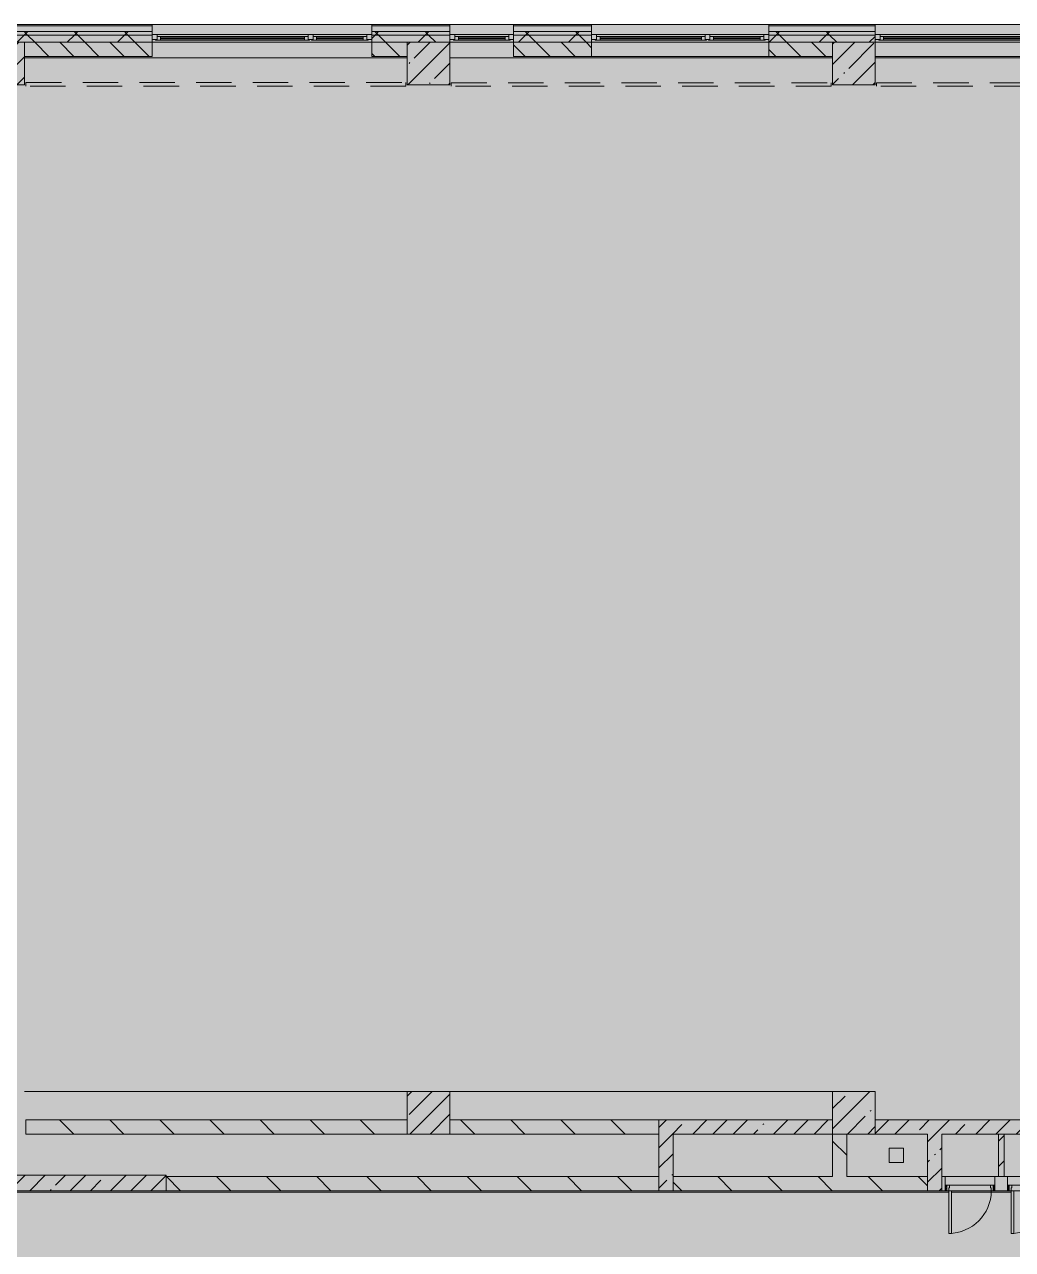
# Model space of a CAD drawing. Header units: millimetres. Extents: x 35524 to 235479, y -8553 to 29000.
# Drawn here: x 151229 to 165167, y 10072 to 27350 of the extents above; entities that cross this region are included whole.
import ezdxf

# ---------------------------------------------------------------- set-up
doc = ezdxf.new("R2010")
doc.units = ezdxf.units.MM
doc.linetypes.add('200_ШТРИХ__ш1_п0_6_', pattern=[800, 500, -300])
doc.layers.add('A-DETL-GENF-3', color=7, linetype='Continuous', lineweight=9, true_color=0xc0c0c0, transparency=0.4)
for name, color, linetype, lineweight in [('A-DETL-MBND-1', 7, '200_ШТРИХ__ш1_п0_6_', 9), ('A-WALL-6', 7, 'Continuous', 5), ('I-WALL-24', 7, 'Continuous', 5), ('S-COLS-1', 7, 'Continuous', 5)]:
    doc.layers.add(name, color=color, linetype=linetype, lineweight=lineweight)
for name, color, linetype, lineweight, true_color in [('A-DOOR-2', 7, 'Continuous', 5, 0xaaaaaa), ('A-DOOR-3', 7, 'Continuous', 5, 0xe2e2e2), ('A-DOOR-4', 7, 'Continuous', 5, 0xb7b7b7), ('A-DOOR-FRAM-2', 7, 'Continuous', 5, 0xe2e2e2), ('A-DOOR-FRAM-3', 7, 'Continuous', 5, 0xaaaaaa), ('A-DOOR-FRAM-4', 7, 'Continuous', 5, 0xb7b7b7), ('A-FLOR-1', 7, 'Continuous', 5, 0xb7b7b7), ('A-GLAZ-3', 7, 'Continuous', 5, 0x737373), ('A-WALL-7', 7, 'Continuous', 5, 0x737373), ('A-WALL-8', 7, 'Continuous', 9, 0x737373), ('I-WALL-23', 7, 'Continuous', 5, 0x737373), ('S-COLS-2', 7, 'Continuous', 5, 0x737373)]:
    doc.layers.add(name, color=color, linetype=linetype, lineweight=lineweight, true_color=true_color)
pattern_1 = [(45, (108468.84, 0), (-353.5534, 353.5534), []), (135, (108468.84, 0), (-353.5534, -353.5534), [])]
pattern_2 = [(45, (108468.84, 0), (-285.1231, 285.1231), []), (45, (108753.96, 0), (-285.1231, 285.1231), [504.031, -100.806, 16.764, -84.042])]
pattern_3 = [(135, (108468.84, 0), (-353.5534, -353.5534), [])]
pattern_4 = [(135, (1951.41, 164.685), (-14.14214, -14.14214), []), (225, (1951.41, 164.685), (14.14214, -14.14214), [])]
pattern_5 = [(45, (-171.384, 164.685), (-14.1421, 14.1421), []), (135, (-171.384, 164.685), (-14.1421, -14.1421), [])]

# ---------------------------------------------------------------- blocks, each defined once
blk = doc.blocks.new('BSC_Колонна _Прямоугольная - 600х600-23205375-3_4_2_птичка')
at = {"layer": 'S-COLS-1'}
h = blk.add_hatch(dxfattribs=at)
h.set_pattern_fill('FP_106', color=256, style=0, pattern_type=2)
h.set_pattern_definition([(45, (-54460, -12000), (-285.123, 285.123), []), (45, (-54174.88, -12000), (-285.123, 285.123), [504.031, -100.806, 16.764, -84.042])])
h.paths.add_polyline_path([(-300, -300), (300, -300), (300, 300), (-300, 300)])
at = {"layer": 'S-COLS-2'}
for p, q in [((300, 300), (-300, 300)), ((-300, 300), (-300, -300)), ((300, -300), (300, 300)), ((-300, -300), (300, -300))]:
    blk.add_line(p, q, dxfattribs=at)
blk = doc.blocks.new('BSC_Колонна _Прямоугольная - 600х600-V124-3_4_2_птичка')
at = {"layer": 'S-COLS-1'}
h = blk.add_hatch(dxfattribs=at)
h.set_pattern_fill('FP_107', color=256, style=0, pattern_type=2)
h.set_pattern_definition([(45, (-42460, -26800), (-285.123, 285.123), []), (45, (-42174.88, -26800), (-285.123, 285.123), [504.031, -100.806, 16.764, -84.042])])
h.paths.add_polyline_path([(-300, -300), (300, -300), (300, 300), (-300, 300)])
at = {"layer": 'S-COLS-2'}
for p, q in [((300, 300), (-300, 300)), ((-300, 300), (-300, -300)), ((300, -300), (300, 300)), ((-300, -300), (300, -300))]:
    blk.add_line(p, q, dxfattribs=at)
blk = doc.blocks.new('120_Окно_СКБ_2Ст - 120_Окно_СКБ_2Ст 3100х2500 _мал_створка слева_ 2-19089248-3_4_2_птичка')
at = {"layer": 'A-GLAZ-3'}
for p, q in [((-1550, -75), (-1550, -5)), ((-1550, -5), (-1480, -5)), ((1550, -5), (-1550, -5)), ((-1480, -75), (-1550, -75)), ((-1550, -75), (-1500, -75)), ((-1480, -75), (-1500, -75)), ((-1500, -75), (-1500, -85)), ((-1500, -85), (670, -85)), ((670, -85), (-1500, -85)), ((-1480, -5), (-1480, -75)), ((650, -35), (-1480, -35)), ((-1480, -35), (-1480, -75)), ((-1430, -85), (-1430, -35)), ((-1430, -55), (600, -55)), ((600, -65), (-1430, -65)), ((600, -85), (600, -35)), ((650, -75), (650, -5)), ((650, -5), (720, -5)), ((650, -75), (650, -35)), ((720, -75), (650, -75)), ((670, -75), (650, -75)), ((670, -75), (700, -75)), ((670, -85), (670, -75)), ((720, -75), (700, -75)), ((700, -75), (700, -85)), ((700, -85), (1500, -85)), ((1500, -85), (700, -85)), ((720, -5), (720, -75)), ((1480, -35), (720, -35)), ((720, -35), (720, -75)), ((770, -85), (770, -35)), ((770, -55), (1430, -55)), ((1430, -65), (770, -65)), ((1430, -85), (1430, -35)), ((1480, -75), (1480, -5)), ((1480, -5), (1550, -5)), ((1480, -75), (1480, -35)), ((1550, -75), (1480, -75)), ((1500, -75), (1480, -75)), ((1500, -75), (1550, -75)), ((1500, -85), (1500, -75)), ((1550, -5), (1550, -75))]:
    blk.add_line(p, q, dxfattribs=at)
blk = doc.blocks.new('120_Окно_СКБ_2Ст - 120_Окно_СКБ_2Ст 2500х2500 _мал створка справа_-23206729-3_4_2_птичка')
at = {"layer": 'A-GLAZ-3'}
for p, q in [((-1250, -75), (-1250, -5)), ((-1250, -5), (-1180, -5)), ((1250, -5), (-1250, -5)), ((-1180, -75), (-1250, -75)), ((-1250, -75), (-1200, -75)), ((-1180, -75), (-1200, -75)), ((-1200, -75), (-1200, -85)), ((-1200, -85), (370, -85)), ((370, -85), (-1200, -85)), ((-1180, -5), (-1180, -75)), ((350, -35), (-1180, -35)), ((-1180, -35), (-1180, -75)), ((-1130, -85), (-1130, -35)), ((-1130, -55), (300, -55)), ((300, -65), (-1130, -65)), ((300, -85), (300, -35)), ((350, -75), (350, -5)), ((350, -5), (420, -5)), ((350, -75), (350, -35)), ((420, -75), (350, -75)), ((370, -75), (350, -75)), ((370, -75), (400, -75)), ((370, -85), (370, -75)), ((420, -75), (400, -75)), ((400, -75), (400, -85)), ((400, -85), (1200, -85)), ((1200, -85), (400, -85)), ((420, -5), (420, -75)), ((1180, -35), (420, -35)), ((420, -35), (420, -75)), ((470, -85), (470, -35)), ((470, -55), (1130, -55)), ((1130, -65), (470, -65)), ((1130, -85), (1130, -35)), ((1180, -75), (1180, -5)), ((1180, -5), (1250, -5)), ((1180, -75), (1180, -35)), ((1250, -75), (1180, -75)), ((1200, -75), (1180, -75)), ((1200, -75), (1250, -75)), ((1200, -85), (1200, -75)), ((1250, -5), (1250, -75))]:
    blk.add_line(p, q, dxfattribs=at)
blk = doc.blocks.new('120_Окно_СКБ_1Ст - 120_Окно_СКБ_1Ст_900х2500_h_-21649151-3_4_2_птичка')
at = {"layer": 'A-GLAZ-3'}
for p, q in [((-450, -75), (-450, -5)), ((-450, -5), (-380, -5)), ((450, -5), (-450, -5)), ((-380, -75), (-450, -75)), ((-450, -75), (-400, -75)), ((-380, -75), (-400, -75)), ((-400, -75), (-400, -85)), ((-400, -85), (400, -85)), ((400, -85), (-400, -85)), ((-380, -5), (-380, -75)), ((380, -35), (-380, -35)), ((-380, -35), (-380, -75)), ((-330, -85), (-330, -35)), ((-330, -55), (330, -55)), ((330, -65), (-330, -65)), ((330, -85), (330, -35)), ((380, -75), (380, -5)), ((380, -5), (450, -5)), ((380, -75), (380, -35)), ((450, -75), (380, -75)), ((400, -75), (380, -75)), ((400, -75), (450, -75)), ((400, -85), (400, -75)), ((450, -5), (450, -75))]:
    blk.add_line(p, q, dxfattribs=at)
blk = doc.blocks.new('110_Дверь_СКБ_1Ст - д-18 700x2100h_Технический шкаф ЭОМ и СС-V209-3_4_2_птичка')
at = {"layer": 'A-DOOR-2'}
h = blk.add_hatch(dxfattribs=at)
h.set_pattern_fill('FP_45', color=256, style=0, pattern_type=2)
h.set_pattern_definition(pattern_4)
h.paths.add_polyline_path([(362.5, 100), (337.5, 100), (337.5, 20), (362.5, 20)])
at = {"layer": 'A-DOOR-3'}
h = blk.add_hatch(color=256, dxfattribs=at)
h.paths.add_polyline_path([(-312.5, 100), (-312.5, 20), (-277.5, 20), (-277.5, 60), (-287.5, 60), (-292.5, 100)])
h.paths.add_polyline_path([(312.5, 100), (312.5, 60), (302.5, 60), (302.5, 20), (337.5, 20), (337.5, 100)])
at = {"layer": 'A-DOOR-FRAM-2'}
blk.add_hatch(color=256, dxfattribs=at).paths.add_polyline_path([(272.5, 700), (272.5, 100), (312.5, 100), (312.5, 700)])
at = {"layer": 'A-DOOR-FRAM-3'}
h = blk.add_hatch(dxfattribs=at)
h.set_pattern_fill('FP_46', color=256, style=0, pattern_type=2)
h.set_pattern_definition(pattern_5)
h.paths.add_polyline_path([(-312.5, 100), (-337.5, 100), (-337.5, 20), (-312.5, 20)])
at = {"layer": 'A-DOOR-4'}
for p, q in [((312.5, 700), (272.5, 700)), ((272.5, 700), (272.5, 100)), ((312.5, 100), (312.5, 700)), ((272.5, 100), (312.5, 100))]:
    blk.add_line(p, q, dxfattribs=at)
blk.add_arc((312.5, 100), 600, 90, 180, dxfattribs=at)
at = {"layer": 'A-DOOR-FRAM-4'}
for p, q in [((-312.5, 100), (-337.5, 100)), ((-337.5, 100), (-337.5, 20)), ((-337.5, 20), (-312.5, 20)), ((-287.5, 100), (-312.5, 100)), ((-312.5, 100), (-312.5, 20)), ((-312.5, 20), (-312.5, 100)), ((-312.5, 20), (-277.5, 20)), ((-287.5, 60), (-287.5, 100)), ((-287.5, 100), (272.5, 100)), ((-277.5, 60), (-287.5, 60)), ((-277.5, 20), (-277.5, 60)), ((302.5, 20), (-277.5, 20)), ((312.5, 60), (302.5, 60)), ((302.5, 60), (302.5, 20)), ((302.5, 20), (337.5, 20)), ((312.5, 100), (312.5, 60)), ((337.5, 100), (312.5, 100)), ((337.5, 20), (337.5, 100)), ((362.5, 100), (337.5, 100)), ((337.5, 100), (337.5, 20)), ((337.5, 20), (362.5, 20)), ((362.5, 20), (362.5, 100))]:
    blk.add_line(p, q, dxfattribs=at)
blk = doc.blocks.new('110_Дверь_СКБ_1Ст - д-18 700x2100h_Технический шкаф ЭОМ и СС-V210-3_4_2_птичка')
at = {"layer": 'A-DOOR-2'}
h = blk.add_hatch(dxfattribs=at)
h.set_pattern_fill('FP_45', color=256, style=0, pattern_type=2)
h.set_pattern_definition(pattern_4)
h.paths.add_polyline_path([(362.5, 100), (337.5, 100), (337.5, 20), (362.5, 20)])
at = {"layer": 'A-DOOR-3'}
h = blk.add_hatch(color=256, dxfattribs=at)
h.paths.add_polyline_path([(312.5, 100), (312.5, 60), (302.5, 60), (302.5, 20), (337.5, 20), (337.5, 100)])
h.paths.add_polyline_path([(-287.5, 100), (-312.5, 100), (-312.5, 20), (-277.5, 20), (-277.5, 60), (-287.5, 60)])
at = {"layer": 'A-DOOR-FRAM-2'}
blk.add_hatch(color=256, dxfattribs=at).paths.add_polyline_path([(272.5, 700), (272.5, 100), (312.5, 100), (312.5, 700)])
at = {"layer": 'A-DOOR-FRAM-3'}
h = blk.add_hatch(dxfattribs=at)
h.set_pattern_fill('FP_46', color=256, style=0, pattern_type=2)
h.set_pattern_definition(pattern_5)
h.paths.add_polyline_path([(-312.5, 100), (-337.5, 100), (-337.5, 20), (-312.5, 20)])
at = {"layer": 'A-DOOR-4'}
for p, q in [((312.5, 700), (272.5, 700)), ((272.5, 700), (272.5, 100)), ((312.5, 100), (312.5, 700)), ((272.5, 100), (312.5, 100))]:
    blk.add_line(p, q, dxfattribs=at)
blk.add_arc((312.5, 100), 600, 90, 180, dxfattribs=at)
at = {"layer": 'A-DOOR-FRAM-4'}
for p, q in [((-312.5, 100), (-337.5, 100)), ((-337.5, 100), (-337.5, 20)), ((-337.5, 20), (-312.5, 20)), ((-287.5, 100), (-312.5, 100)), ((-312.5, 100), (-312.5, 20)), ((-312.5, 20), (-312.5, 100)), ((-312.5, 20), (-277.5, 20)), ((-287.5, 60), (-287.5, 100)), ((-287.5, 100), (272.5, 100)), ((-277.5, 60), (-287.5, 60)), ((-277.5, 20), (-277.5, 60)), ((302.5, 20), (-277.5, 20)), ((312.5, 60), (302.5, 60)), ((302.5, 60), (302.5, 20)), ((302.5, 20), (337.5, 20)), ((312.5, 100), (312.5, 60)), ((337.5, 100), (312.5, 100)), ((337.5, 20), (337.5, 100)), ((362.5, 100), (337.5, 100)), ((337.5, 100), (337.5, 20)), ((337.5, 20), (362.5, 20)), ((362.5, 20), (362.5, 100))]:
    blk.add_line(p, q, dxfattribs=at)

msp = doc.modelspace()

# ---------------------------------------------------------------- hatches: boundary and pattern name
at = {"layer": 'A-DETL-GENF-3'}
msp.add_hatch(color=256, dxfattribs=at).paths.add_polyline_path([(179320.8, -251.7), (184318.8, -251.7), (184318.8, 3288.3), (193038.8, 3288.3), (193038.8, 27348.3), (150378.8, 27348.3), (150378.8, 23888.3), (146779, 23888.3), (146779, -251.7), (178388.6, -251.7)])
at = {"layer": 'A-WALL-6'}
h = msp.add_hatch(dxfattribs=at)
h.set_pattern_fill('FP_102', color=256, style=0, pattern_type=2)
h.set_pattern_definition(pattern_1)
h.paths.add_polyline_path([(192985.1, 27200), (193038.8, 27200), (193038.8, 27250), (188818.8, 27250), (188818.8, 27200), (192837.8, 27200)])
h.paths.add_polyline_path([(184914, 27200), (185718.8, 27200), (185718.8, 27250), (184818.8, 27250), (184818.8, 27200)])
h.paths.add_polyline_path([(175578.8, 27200), (175578.8, 27250), (171328.8, 27250), (171328.8, 27200), (175125.9, 27200)])
h.paths.add_polyline_path([(178078.8, 27200), (179278.8, 27200), (179278.8, 27250), (178078.8, 27250)])
h.paths.add_polyline_path([(181378.8, 27200), (182718.8, 27200), (182718.8, 27250), (181378.8, 27250)])
h.paths.add_polyline_path([(169998.8, 27200), (170428.8, 27200), (170428.8, 27250), (168328.8, 27250), (168328.8, 27200), (169066.5, 27200)])
h.paths.add_polyline_path([(167202.1, 27200), (167428.8, 27200), (167428.8, 27250), (166328.8, 27250), (166328.8, 27200)])
h.paths.add_polyline_path([(162541.1, 27200), (163228.8, 27200), (163228.8, 27250), (161728.8, 27250), (161728.8, 27200)])
h.paths.add_polyline_path([(158812.3, 27200), (159228.8, 27200), (159228.8, 27250), (158129.1, 27250), (158129.1, 27200)])
h.paths.add_polyline_path([(156947.9, 27200), (157229.1, 27200), (157229.1, 27250), (156128.8, 27250), (156128.8, 27200)])
h.paths.add_polyline_path([(150528.8, 27200), (153028.8, 27200), (153028.8, 27250), (150528.8, 27250)])
h = msp.add_hatch(dxfattribs=at)
h.set_pattern_fill('FP_102', color=256, style=0, pattern_type=2)
h.set_pattern_definition(pattern_1)
h.paths.add_polyline_path([(192948.8, 27100), (193038.8, 27100), (193038.8, 27200), (188818.8, 27200), (188818.8, 27100), (192837.8, 27100)])
h.paths.add_polyline_path([(178388.6, 27100), (179278.8, 27100), (179278.8, 27200), (178078.8, 27200), (178078.8, 27100)])
h.paths.add_polyline_path([(181378.8, 27100), (182718.8, 27100), (182718.8, 27200), (181378.8, 27200)])
h.paths.add_polyline_path([(175578.8, 27100), (175578.8, 27200), (171328.8, 27200), (171328.8, 27100), (175125.9, 27100)])
h.paths.add_polyline_path([(184818.8, 27100), (185718.8, 27100), (185718.8, 27200), (184818.8, 27200)])
h.paths.add_polyline_path([(166328.8, 27100), (167428.8, 27100), (167428.8, 27200), (166328.8, 27200)])
h.paths.add_polyline_path([(162541.1, 27100), (163228.8, 27100), (163228.8, 27200), (161728.8, 27200), (161728.8, 27100)])
h.paths.add_polyline_path([(168328.8, 27100), (170428.8, 27100), (170428.8, 27200), (168328.8, 27200)])
h.paths.add_polyline_path([(158812.3, 27100), (159228.8, 27100), (159228.8, 27200), (158129.1, 27200), (158129.1, 27100)])
h.paths.add_polyline_path([(150628.8, 27100), (153028.8, 27100), (153028.8, 27200), (150628.8, 27200)])
h.paths.add_polyline_path([(156947.9, 27100), (157229.1, 27100), (157229.1, 27200), (156128.8, 27200), (156128.8, 27100)])
h = msp.add_hatch(dxfattribs=at)
h.set_pattern_fill('FP_100', color=256, style=0, pattern_type=2)
h.set_pattern_definition([(135, (108468.84, 0), (-176.7767, -176.7767), [])])
h.paths.add_polyline_path([(189618.8, 26900), (192668.8, 26900), (192668.8, 27100), (189618.8, 27100), (189618.8, 27070.9)])
h.paths.add_polyline_path([(189118.8, 26900), (189118.8, 27100), (188818.8, 27100), (188818.8, 26900), (189108.9, 26900)])
h.paths.add_polyline_path([(182508.8, 26900), (182718.8, 26900), (182718.8, 27100), (182508.8, 27100)])
h.paths.add_polyline_path([(178078.8, 26900), (178778.8, 26900), (178778.8, 27100), (178078.8, 27100)])
h.paths.add_polyline_path([(184818.8, 26900), (185218.8, 26900), (185218.8, 27100), (184818.8, 27100)])
h.paths.add_polyline_path([(182008.8, 26900), (182008.8, 27100), (181378.8, 27100), (181378.8, 26900)])
h.paths.add_polyline_path([(175228.8, 26900), (175578.8, 26900), (175578.8, 27100), (175228.8, 27100)])
h.paths.add_polyline_path([(174628.8, 26900), (174628.8, 27100), (171328.8, 27100), (171328.8, 26900), (172795.4, 26900)])
h.paths.add_polyline_path([(169998.8, 26900), (170428.8, 26900), (170428.8, 27100), (169228.8, 27100), (169228.8, 26900)])
h.paths.add_polyline_path([(168328.8, 26900), (168628.8, 26900), (168628.8, 27100), (168328.8, 27100)])
h.paths.add_polyline_path([(167202.1, 26900), (167428.8, 26900), (167428.8, 27100), (166328.8, 27100), (166328.8, 26900)])
h.paths.add_polyline_path([(162628.8, 26900), (162628.8, 27100), (161728.8, 27100), (161728.8, 26900), (162541.1, 26900)])
h.paths.add_polyline_path([(151354.7, 26900), (153028.8, 26900), (153028.8, 27100), (151228.8, 27100), (151228.8, 26900)])
h.paths.add_polyline_path([(158812.3, 26900), (159228.8, 26900), (159228.8, 27100), (158129.1, 27100), (158129.1, 26900)])
h.paths.add_polyline_path([(156628.8, 26900), (156628.8, 27100), (156128.8, 27100), (156128.8, 26900)])
at = {"layer": 'I-WALL-24'}
h = msp.add_hatch(dxfattribs=at)
h.set_pattern_fill('FP_101', color=256, style=0, pattern_type=2)
h.set_pattern_definition(pattern_3)
h.paths.add_polyline_path([(160178.8, 11700), (160178.8, 11900), (157228.8, 11900), (157228.8, 11700)])
h.paths.add_polyline_path([(154151.3, 11700), (156628.8, 11700), (156628.8, 11900), (151248.8, 11900), (151248.8, 11700)])
h = msp.add_hatch(dxfattribs=at)
h.set_pattern_fill('FP_98', color=256, style=0, pattern_type=2)
h.set_pattern_definition(pattern_2)
h.paths.add_polyline_path([(162628.8, 11700), (162628.8, 11900), (160178.8, 11900), (160178.8, 11700), (161608.9, 11700)])
h = msp.add_hatch(dxfattribs=at)
h.set_pattern_fill('FP_98', color=256, style=0, pattern_type=2)
h.set_pattern_definition(pattern_2)
h.paths.add_polyline_path([(170428.8, 11700), (174628.8, 11700), (174628.8, 11900), (169228.8, 11900), (169228.8, 11700), (169828.8, 11700)])
h.paths.add_polyline_path([(163228.8, 11700), (168628.8, 11700), (168628.8, 11900), (163228.8, 11900)])
h = msp.add_hatch(dxfattribs=at)
h.set_pattern_fill('FP_98', color=256, style=0, pattern_type=2)
h.set_pattern_definition(pattern_2)
h.paths.add_polyline_path([(160378.8, 10900), (160378.8, 11700), (160178.8, 11700), (160178.8, 10900)])
h = msp.add_hatch(dxfattribs=at)
h.set_pattern_fill('FP_101', color=256, style=0, pattern_type=2)
h.set_pattern_definition(pattern_3)
h.paths.add_polyline_path([(162628.8, 11100), (162828.8, 11100), (162828.8, 11700), (162628.8, 11700), (162628.8, 11221)])
h = msp.add_hatch(dxfattribs=at)
h.set_pattern_fill('FP_98', color=256, style=0, pattern_type=2)
h.set_pattern_definition(pattern_2)
h.paths.add_polyline_path([(163968.8, 10900), (164168.8, 10900), (164168.8, 11700), (163968.8, 11700), (163968.8, 11100)])
h = msp.add_hatch(dxfattribs=at)
h.set_pattern_fill('FP_103', color=256, style=0, pattern_type=2)
h.set_pattern_definition([(45, (108468.84, 0), (-176.7767, 176.7767), [])])
h.paths.add_polyline_path([(165048.1, 11100), (165048.1, 11700), (164968.1, 11700), (164968.1, 11100)])
h = msp.add_hatch(dxfattribs=at)
h.set_pattern_fill('FP_98', color=256, style=0, pattern_type=2)
h.set_pattern_definition(pattern_2)
h.paths.add_polyline_path([(153228.8, 10900), (153228.8, 11120), (150848.8, 11120), (150848.8, 10900)])
h = msp.add_hatch(dxfattribs=at)
h.set_pattern_fill('FP_101', color=256, style=0, pattern_type=2)
h.set_pattern_definition(pattern_3)
h.paths.add_polyline_path([(169628.8, 10900), (169628.8, 11100), (167808.8, 11100), (167808.8, 10900), (169066.5, 10900)])
h.paths.add_polyline_path([(165803.8, 10900), (165976.7, 10900), (165976.7, 11100), (165796.7, 11100), (165796.7, 10900)])
h.paths.add_polyline_path([(166676.7, 10900), (166856.7, 10900), (166856.7, 11100), (166676.7, 11100), (166676.7, 10980)])
h.paths.add_polyline_path([(167608.8, 10900), (167608.8, 11100), (167556.7, 11100), (167556.7, 10900)])
h.paths.add_polyline_path([(165096.7, 10900), (165096.7, 11100), (164916.7, 11100), (164916.7, 10900)])
h.paths.add_polyline_path([(163473.3, 10900), (163968.8, 10900), (163968.8, 11100), (160378.8, 11100), (160378.8, 10900), (161608.9, 10900)])
h.paths.add_polyline_path([(164168.8, 10900), (164216.7, 10900), (164216.7, 11100), (164168.8, 11100), (164168.8, 10980)])
h.paths.add_polyline_path([(157880.1, 10900), (160178.8, 10900), (160178.8, 11100), (153228.8, 11100), (153228.8, 10900), (154151.3, 10900)])
at = {"layer": 'S-COLS-1'}
h = msp.add_hatch(dxfattribs=at)
h.set_pattern_fill('FP_98', color=256, style=0, pattern_type=2)
h.set_pattern_definition(pattern_2)
h.paths.add_polyline_path([(156947.9, 26500), (157228.8, 26500), (157228.8, 27100), (156628.8, 27100), (156628.8, 26500)])
h = msp.add_hatch(dxfattribs=at)
h.set_pattern_fill('FP_98', color=256, style=0, pattern_type=2)
h.set_pattern_definition(pattern_2)
h.paths.add_polyline_path([(163228.8, 26500), (163228.8, 27100), (162628.8, 27100), (162628.8, 26500)])
h = msp.add_hatch(dxfattribs=at)
h.set_pattern_fill('FP_98', color=256, style=0, pattern_type=2)
h.set_pattern_definition(pattern_2)
h.paths.add_polyline_path([(157228.8, 11700), (157228.8, 12300), (156628.8, 12300), (156628.8, 11700)])

# ---------------------------------------------------------------- linework, layer by layer
at = {"layer": 'A-DETL-MBND-1'}
for p, q in [((151249.8, 26530), (151249.8, 26480)), ((151249.8, 26530), (156608.8, 26530)), ((156608.8, 26480), (151249.8, 26480)), ((156608.8, 26480), (156608.8, 26530)), ((157250.1, 26529), (157250.1, 26479)), ((157250.1, 26529), (162607.8, 26529)), ((162607.8, 26479), (157250.1, 26479)), ((162607.8, 26479), (162607.8, 26529)), ((163248.8, 26529), (163248.8, 26479)), ((163248.8, 26529), (168608.8, 26529)), ((168608.8, 26479), (163248.8, 26479))]:
    msp.add_line(p, q, dxfattribs=at)
at = {"layer": 'A-FLOR-1'}
for p, q in [((156628.8, 12300), (151228.8, 12300)), ((162628.8, 12300), (157228.8, 12300)), ((163428.8, 11500), (163628.8, 11500)), ((163428.8, 11300), (163428.8, 11500)), ((163628.8, 11500), (163628.8, 11300)), ((163628.8, 11300), (163428.8, 11300)), ((164266.7, 10880), (150868.8, 10880)), ((165146.7, 10880), (164306.7, 10880))]:
    msp.add_line(p, q, dxfattribs=at)
at = {"layer": 'A-WALL-6'}
msp.add_line((184818.8, 27350), (150378.8, 27350), dxfattribs=at)
at = {"layer": 'A-WALL-7'}
for p, q in [((153028.8, 26900), (153028.8, 27348.3)), ((156128.8, 27348.3), (156128.8, 26900)), ((157229.1, 26900), (157229.1, 27348.3)), ((158129.1, 27348.3), (158129.1, 26900)), ((159228.8, 26900), (159228.8, 27348.3)), ((161728.8, 27348.3), (161728.8, 26900)), ((163228.8, 27100), (163228.8, 27348.3)), ((162628.8, 27100), (151228.8, 27100)), ((156628.8, 26900), (156628.8, 27100)), ((157228.8, 27100), (157228.8, 26900)), ((189118.8, 27100), (161728.8, 27100)), ((162628.8, 26900), (162628.8, 27100)), ((151228.8, 26900), (153028.8, 26900)), ((156128.8, 26900), (156628.8, 26900)), ((157228.8, 26900), (157229.1, 26900)), ((158129.1, 26900), (159228.8, 26900)), ((161728.8, 26900), (162628.8, 26900))]:
    msp.add_line(p, q, dxfattribs=at)
at = {"layer": 'A-WALL-8'}
for p, q in [((153028.8, 27330), (150398.8, 27330)), ((157229.1, 27330), (156128.8, 27330)), ((159228.8, 27330), (158129.1, 27330)), ((163228.8, 27330), (161728.8, 27330)), ((153028.8, 27250), (150478.8, 27250)), ((153028.8, 27200), (150528.8, 27200)), ((157229.1, 27250), (156128.8, 27250)), ((157229.1, 27200), (156128.8, 27200)), ((159228.8, 27250), (158129.1, 27250)), ((159228.8, 27200), (158129.1, 27200)), ((163228.8, 27250), (161728.8, 27250)), ((163228.8, 27200), (161728.8, 27200)), ((160178.8, 11700), (160178.8, 11900)), ((165048.1, 11700), (164968.1, 11700)), ((160178.8, 10900), (160178.8, 11100)), ((160378.8, 10900), (160378.8, 11100)), ((163968.8, 10900), (163968.8, 11100)), ((164168.8, 10900), (164168.8, 11100)), ((164968.1, 11100), (165048.1, 11100))]:
    msp.add_line(p, q, dxfattribs=at)
at = {"layer": 'I-WALL-23'}
for p, q in [((153028.8, 27100), (156128.8, 27100)), ((157229.1, 27100), (158129.1, 27100)), ((159228.8, 27100), (161728.8, 27100)), ((163228.8, 27100), (166328.8, 27100)), ((156628.8, 26880), (151228.8, 26880)), ((162628.8, 26880), (157228.8, 26880)), ((161728.8, 26900), (159228.8, 26900)), ((166328.8, 26900), (163228.8, 26900)), ((168628.8, 26880), (163228.8, 26880)), ((156628.8, 11900), (151248.8, 11900)), ((151248.8, 11900), (151248.8, 11700)), ((156628.8, 11700), (156628.8, 11900)), ((162628.8, 11900), (157228.8, 11900)), ((157228.8, 11900), (157228.8, 11700)), ((168628.8, 11900), (163228.8, 11900)), ((151248.8, 11700), (156628.8, 11700)), ((157228.8, 11700), (160178.8, 11700)), ((160178.8, 11700), (160178.8, 11100)), ((160378.8, 11100), (160378.8, 11700)), ((160378.8, 11700), (162628.8, 11700)), ((162628.8, 11700), (162628.8, 11100)), ((162828.8, 11100), (162828.8, 11700)), ((163228.8, 11700), (163968.8, 11700)), ((163968.8, 11700), (163968.8, 11100)), ((164168.8, 11100), (164168.8, 11700)), ((164168.8, 11700), (164968.1, 11700)), ((164968.1, 11700), (164968.1, 11100)), ((165048.1, 11100), (165048.1, 11700)), ((165048.1, 11700), (165848.1, 11700)), ((153228.8, 11120), (150848.8, 11120)), ((153228.8, 10900), (153228.8, 11120)), ((160178.8, 11100), (153228.8, 11100)), ((162628.8, 11100), (160378.8, 11100)), ((163968.8, 11100), (162828.8, 11100)), ((164168.8, 11100), (164968.1, 11100)), ((164216.7, 10980), (164216.7, 11100)), ((164916.7, 11100), (164916.7, 10980)), ((165048.1, 11100), (165848.1, 11100)), ((165096.7, 10980), (165096.7, 11100)), ((150848.8, 10900), (164216.7, 10900)), ((164916.7, 10900), (165096.7, 10900))]:
    msp.add_line(p, q, dxfattribs=at)
at = {"layer": 'S-COLS-2'}
for p, q in [((157228.8, 27100), (156628.8, 27100)), ((156628.8, 27100), (156628.8, 26900)), ((157228.8, 26900), (157228.8, 27100)), ((163228.8, 27100), (162628.8, 27100)), ((162628.8, 27100), (162628.8, 26900)), ((163228.8, 26500), (163228.8, 27100)), ((156628.8, 26900), (156628.8, 26500)), ((157228.8, 26500), (157228.8, 26900)), ((162628.8, 26900), (162628.8, 26500)), ((156628.8, 26500), (157228.8, 26500)), ((162628.8, 26500), (163228.8, 26500)), ((157228.8, 12300), (156628.8, 12300)), ((156628.8, 12300), (156628.8, 11900)), ((157228.8, 11900), (157228.8, 12300)), ((156628.8, 11900), (156628.8, 11700)), ((157228.8, 11700), (157228.8, 11900)), ((156628.8, 11700), (157228.8, 11700))]:
    msp.add_line(p, q, dxfattribs=at)

# ---------------------------------------------------------------- block references
at = {"layer": 'A-DOOR-4', "rotation": 180}
for name, p in [('110_Дверь_СКБ_1Ст - д-18 700x2100h_Технический шкаф ЭОМ и СС-V209-3_4_2_птичка', (164579.2, 11000)), ('110_Дверь_СКБ_1Ст - д-18 700x2100h_Технический шкаф ЭОМ и СС-V210-3_4_2_птичка', (165459.2, 11000))]:
    msp.add_blockref(name, p, dxfattribs=at)
at = {"layer": 'A-GLAZ-3'}
for name, p in [('120_Окно_СКБ_2Ст - 120_Окно_СКБ_2Ст 3100х2500 _мал_створка слева_ 2-19089248-3_4_2_птичка', (154578.8, 27215)), ('120_Окно_СКБ_1Ст - 120_Окно_СКБ_1Ст_900х2500_h_-21649151-3_4_2_птичка', (157679.1, 27215)), ('120_Окно_СКБ_2Ст - 120_Окно_СКБ_2Ст 2500х2500 _мал створка справа_-23206729-3_4_2_птичка', (160478.8, 27215)), ('120_Окно_СКБ_2Ст - 120_Окно_СКБ_2Ст 3100х2500 _мал_створка слева_ 2-19089248-3_4_2_птичка', (164778.8, 27215))]:
    msp.add_blockref(name, p, dxfattribs=at)
at = {"layer": 'S-COLS-2'}
for name, p in [('BSC_Колонна _Прямоугольная - 600х600-V124-3_4_2_птичка', (150928.8, 26800)), ('BSC_Колонна _Прямоугольная - 600х600-23205375-3_4_2_птичка', (162928.8, 12000))]:
    msp.add_blockref(name, p, dxfattribs=at)

doc.saveas('drawing.dxf')
